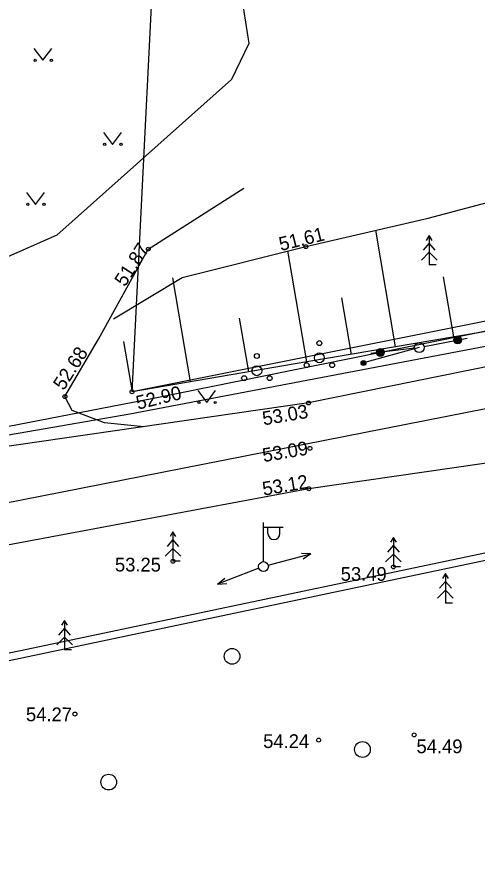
# Model space of a CAD drawing. Extents: x 640836 to 641902, y 6456216 to 6457208.
# Drawn here: x 641265.76 to 641289.22, y 6456682.95 to 6456725.64 of the extents above; entities that cross this region are included whole.
import ezdxf

# ---------------------------------------------------------------- set-up
doc = ezdxf.new("R2010")
doc.units = 0
for name, color, linetype in [('HALJASTUS', 7, 'Continuous'), ('KORGUS', 7, 'Continuous'), ('KPKAABEL', 7, 'Continuous'), ('KTRASS', 7, 'Continuous'), ('MOOTPIIR', 7, 'Continuous'), ('MPOHULIIN', 7, 'Continuous'), ('PIIR', 7, 'Continuous'), ('POST', 7, 'Continuous'), ('PUU', 7, 'Continuous'), ('RAJATIS', 7, 'Continuous'), ('RELJEEF', 7, 'Continuous'), ('SIOHULIIN', 7, 'Continuous'), ('TEE', 7, 'Continuous')]:
    doc.layers.add(name, color=color, linetype=linetype)

msp = doc.modelspace()

# ---------------------------------------------------------------- linework, layer by layer
at = {"layer": 'HALJASTUS'}
for p, q in [((641266.634, 6456724.029), (641267.098, 6456723.422)), ((641267.098, 6456723.422), (641267.543, 6456724.029)), ((641270.18, 6456719.75), (641270.644, 6456719.143)), ((641270.644, 6456719.143), (641271.089, 6456719.75)), ((641266.261, 6456716.695), (641266.724, 6456716.088)), ((641266.724, 6456716.088), (641267.17, 6456716.695)), ((641274.978, 6456706.608), (641275.441, 6456706.001)), ((641275.441, 6456706.001), (641275.887, 6456706.608))]:
    msp.add_line(p, q, dxfattribs=at)
for centre, radius in [((641266.697, 6456723.422), 0.055), ((641267.525, 6456723.422), 0.055), ((641270.243, 6456719.143), 0.055), ((641271.072, 6456719.143), 0.055), ((641266.323, 6456716.088), 0.055), ((641267.152, 6456716.088), 0.055), ((641275.04, 6456706.001), 0.055), ((641275.869, 6456706.001), 0.055), ((641276.729, 6456693.077), 0.4), ((641283.369, 6456688.332), 0.4), ((641270.445, 6456686.671), 0.4)]:
    msp.add_circle(centre, radius, dxfattribs=at)
at = {"layer": 'KORGUS'}
for centre in [(641272.458, 6456713.806), (641280.486, 6456713.935), (641271.633, 6456706.546), (641268.214, 6456706.301), (641280.62, 6456705.976), (641280.692, 6456703.665), (641280.639, 6456701.61), (641273.719, 6456697.919), (641284.949, 6456697.631), (641268.723, 6456690.137), (641286.003, 6456689.074), (641281.139, 6456688.809)]:
    msp.add_circle(centre, 0.1, dxfattribs=at)
at = {"layer": 'KPKAABEL'}
msp.add_lwpolyline([(641159.344, 6456614.322), (641175.108, 6456634.934), (641178.313, 6456639.125), (641195.836, 6456662.992), (641214.274, 6456686.161), (641221.419, 6456692.421), (641228.06, 6456696.144), (641233.36, 6456698.085), (641250.916, 6456701.854), (641271.525, 6456705.43), (641305.335, 6456711.858), (641326.94, 6456716.149), (641351.867, 6456721.349), (641367.465, 6456725.08), (641383.363, 6456729.465), (641393.017, 6456733.731), (641403.468, 6456739.034), (641405.501, 6456741.697), (641406.378, 6456745.4), (641406.448, 6456751.351)], dxfattribs=at)
at = {"layer": 'KTRASS'}
msp.add_lwpolyline([(641470.598, 6456711.083), (641426.267, 6456709.065), (641366.74, 6456720.838), (641235.163, 6456694.967), (641225.381, 6456691.616), (641219.747, 6456687.699), (641212.379, 6456679.97), (641168.045, 6456622.056), (641131.865, 6456576.61), (641055.342, 6456480.633)], dxfattribs=at)
at = {"layer": 'MOOTPIIR'}
msp.add_lwpolyline([(641424.055, 6456738.371), (641403.678, 6456739.191), (641371.436, 6456726.467), (641271.633, 6456706.546), (641273.152, 6456736.704), (641232.871, 6456737.559), (641226.618, 6456713.853), (641190.032, 6456664.71), (641129.713, 6456582.64), (641073.78, 6456511.07), (641050.403, 6456481.306), (641061.195, 6456474.454), (641084.247, 6456502.849), (641144.882, 6456578.121), (641176.719, 6456617.249), (641232.294, 6456685.898), (641365.895, 6456714.022), (641401.374, 6456684.122), (641395.041, 6456499.752), (641395.28, 6456271.074), (641395.28, 6456264.657), (641377.883, 6456256.768), (641421.364, 6456237.404)], dxfattribs=at)
at = {"layer": 'MPOHULIIN'}
for p, q in [((641278.569, 6456697.711), (641280.743, 6456698.291)), ((641280.743, 6456698.291), (641280.269, 6456698.32)), ((641280.743, 6456698.291), (641280.345, 6456698.031)), ((641278.328, 6456697.646), (641278.328, 6456697.646)), ((641278.328, 6456697.646), (641278.328, 6456697.646)), ((641278.094, 6456697.557), (641275.991, 6456696.758)), ((641275.991, 6456696.758), (641276.36, 6456697.057)), ((641275.991, 6456696.758), (641276.466, 6456696.778))]:
    msp.add_line(p, q, dxfattribs=at)
at = {"layer": 'PIIR'}
msp.add_lwpolyline([(641167.96, 6456805.77), (641153.45, 6456779.84), (641171.53, 6456775.1), (641198.05, 6456786.73), (641201.18, 6456786.04), (641238.09, 6456728.7), (641226.48, 6456713.17), (641246.84, 6456701.22), (641272.72, 6456706.22), (641371.55, 6456726.22), (641403.74, 6456738.9), (641405.52, 6456744.08), (641410.59, 6456950.93)], dxfattribs=at)
msp.add_lwpolyline([(641401.57, 6456684.53), (641367.19, 6456714.64), (641232.18, 6456686.26), (641058.95, 6456472.32), (641067.56, 6456467.83), (641117.3, 6456449.95), (641149.84, 6456438.05), (641196.51, 6456421.16), (641219.71, 6456463.11), (641328.48, 6456490.08), (641395.61, 6456499.51)], close=True, dxfattribs=at)
at = {"layer": 'POST'}
for p, q in [((641278.328, 6456697.896), (641278.328, 6456699.896)), ((641278.328, 6456699.646), (641279.328, 6456699.646)), ((641278.554, 6456699.325), (641278.554, 6456699.646)), ((641279.167, 6456699.325), (641279.167, 6456699.646)), ((641278.328, 6456697.646), (641278.328, 6456697.646))]:
    msp.add_line(p, q, dxfattribs=at)
for centre, radius in [((641286.26, 6456708.796), 0.25), ((641283.424, 6456708.014), 0.125), ((641283.424, 6456708.014), 0.105), ((641283.424, 6456708.014), 0.0851), ((641283.424, 6456708.014), 0.0651), ((641283.424, 6456708.014), 0.0451), ((641283.424, 6456708.014), 0.0251), ((641283.424, 6456708.014), 0.00511), ((641278.328, 6456697.646), 0.25)]:
    msp.add_circle(centre, radius, dxfattribs=at)
msp.add_arc((641278.861, 6456699.325), 0.306, 180, 0, dxfattribs=at)
at = {"layer": 'PUU'}
for p, q in [((641286.77, 6456714.504), (641286.62, 6456714.254)), ((641286.92, 6456714.254), (641286.77, 6456714.504)), ((641286.77, 6456714.504), (641286.77, 6456713.004)), ((641286.77, 6456714.104), (641286.47, 6456713.754)), ((641287.07, 6456713.754), (641286.77, 6456714.104)), ((641286.77, 6456713.654), (641286.37, 6456713.254)), ((641287.17, 6456713.254), (641286.77, 6456713.654)), ((641287.13, 6456713.004), (641286.77, 6456713.004)), ((641273.719, 6456699.419), (641273.569, 6456699.169)), ((641273.869, 6456699.169), (641273.719, 6456699.419)), ((641273.719, 6456699.419), (641273.719, 6456697.919)), ((641273.719, 6456699.019), (641273.419, 6456698.669)), ((641274.019, 6456698.669), (641273.719, 6456699.019)), ((641284.949, 6456699.131), (641284.799, 6456698.881)), ((641285.099, 6456698.881), (641284.949, 6456699.131)), ((641284.949, 6456699.131), (641284.949, 6456697.631)), ((641273.719, 6456698.569), (641273.319, 6456698.169)), ((641274.119, 6456698.169), (641273.719, 6456698.569)), ((641284.949, 6456698.731), (641284.649, 6456698.381)), ((641285.249, 6456698.381), (641284.949, 6456698.731)), ((641284.949, 6456698.281), (641284.549, 6456697.881)), ((641285.349, 6456697.881), (641284.949, 6456698.281)), ((641274.079, 6456697.919), (641273.719, 6456697.919)), ((641285.309, 6456697.631), (641284.949, 6456697.631)), ((641287.598, 6456697.289), (641287.448, 6456697.039)), ((641287.748, 6456697.039), (641287.598, 6456697.289)), ((641287.598, 6456697.289), (641287.598, 6456695.789)), ((641287.598, 6456696.889), (641287.298, 6456696.539)), ((641287.898, 6456696.539), (641287.598, 6456696.889)), ((641287.598, 6456696.439), (641287.198, 6456696.039)), ((641287.998, 6456696.039), (641287.598, 6456696.439)), ((641287.958, 6456695.789), (641287.598, 6456695.789)), ((641268.196, 6456694.908), (641268.046, 6456694.658)), ((641268.346, 6456694.658), (641268.196, 6456694.908)), ((641268.196, 6456694.908), (641268.196, 6456693.408)), ((641268.196, 6456694.508), (641267.896, 6456694.158)), ((641268.496, 6456694.158), (641268.196, 6456694.508)), ((641268.196, 6456694.058), (641267.796, 6456693.658)), ((641268.596, 6456693.658), (641268.196, 6456694.058)), ((641268.556, 6456693.408), (641268.196, 6456693.408))]:
    msp.add_line(p, q, dxfattribs=at)
for centre, radius in [((641281.175, 6456709.025), 0.125), ((641277.991, 6456708.366), 0.125), ((641281.175, 6456708.275), 0.25), ((641277.991, 6456707.616), 0.25), ((641280.525, 6456707.9), 0.125), ((641281.825, 6456707.9), 0.125), ((641277.341, 6456707.241), 0.125), ((641278.641, 6456707.241), 0.125)]:
    msp.add_circle(centre, radius, dxfattribs=at)
at = {"layer": 'RAJATIS'}
msp.add_line((641286.26, 6456708.796), (641283.424, 6456708.014), dxfattribs=at)
at = {"layer": 'RELJEEF'}
for p, q in [((641285.059, 6456708.834), (641284.052, 6456714.767)), ((641280.532, 6456708.066), (641279.566, 6456713.72)), ((641274.617, 6456707.056), (641273.712, 6456712.355)), ((641288.016, 6456709.336), (641287.497, 6456712.397)), ((641282.803, 6456708.451), (641282.315, 6456711.327)), ((641277.575, 6456707.561), (641277.107, 6456710.299)), ((641271.66, 6456706.551), (641271.223, 6456709.111))]:
    msp.add_line(p, q, dxfattribs=at)
for points in [[(641270.687, 6456710.265), (641274.192, 6456712.364), (641280.486, 6456713.935), (641286.717, 6456715.389), (641298.547, 6456718.532), (641306.693, 6456720.572), (641307.764, 6456717.173), (641320.254, 6456720.815), (641329.983, 6456723.786)], [(641296.889, 6456710.842), (641280.532, 6456708.066), (641271.633, 6456706.546)]]:
    msp.add_lwpolyline(points, dxfattribs=at)
at = {"layer": 'SIOHULIIN'}
for p, q in [((641286.506, 6456708.844), (641288.705, 6456709.277)), ((641286.012, 6456708.765), (641283.789, 6456708.488)), ((641286.26, 6456708.796), (641286.26, 6456708.796)), ((641286.26, 6456708.796), (641286.26, 6456708.796))]:
    msp.add_line(p, q, dxfattribs=at)
for centre, radius in [((641288.218, 6456709.181), 0.199), ((641288.218, 6456709.181), 0.19), ((641288.218, 6456709.181), 0.18), ((641288.218, 6456709.181), 0.171), ((641288.218, 6456709.181), 0.162), ((641288.218, 6456709.181), 0.152), ((641288.218, 6456709.181), 0.143), ((641288.218, 6456709.181), 0.133), ((641288.218, 6456709.181), 0.124), ((641288.218, 6456709.181), 0.114), ((641288.218, 6456709.181), 0.105), ((641288.218, 6456709.181), 0.0953), ((641288.218, 6456709.181), 0.0858), ((641288.218, 6456709.181), 0.0763), ((641288.218, 6456709.181), 0.0669), ((641288.218, 6456709.181), 0.0574), ((641288.218, 6456709.181), 0.0479), ((641288.218, 6456709.181), 0.0385), ((641288.218, 6456709.181), 0.029), ((641288.218, 6456709.181), 0.0195), ((641288.218, 6456709.181), 0.0101), ((641288.218, 6456709.181), 0.00061), ((641284.281, 6456708.549), 0.199), ((641284.281, 6456708.549), 0.19), ((641284.281, 6456708.549), 0.18), ((641284.281, 6456708.549), 0.171), ((641284.281, 6456708.549), 0.162), ((641284.281, 6456708.549), 0.152), ((641284.281, 6456708.549), 0.143), ((641284.281, 6456708.549), 0.133), ((641284.281, 6456708.549), 0.124), ((641284.281, 6456708.549), 0.114), ((641284.281, 6456708.549), 0.105), ((641284.281, 6456708.549), 0.0953), ((641284.281, 6456708.549), 0.0858), ((641284.281, 6456708.549), 0.0763), ((641284.281, 6456708.549), 0.0669), ((641284.281, 6456708.549), 0.0574), ((641284.281, 6456708.549), 0.0479), ((641284.281, 6456708.549), 0.0385), ((641284.281, 6456708.549), 0.029), ((641284.281, 6456708.549), 0.0195), ((641284.281, 6456708.549), 0.0101), ((641284.281, 6456708.549), 0.00061)]:
    msp.add_circle(centre, radius, dxfattribs=at)
at = {"layer": 'TEE'}
for points in [[(641274.824, 6456742.177), (641273.152, 6456736.704), (641276.984, 6456728.09), (641277.578, 6456724.28), (641276.694, 6456722.448), (641267.8, 6456714.528), (641265.032, 6456713.305)], [(641272.458, 6456713.806), (641277.329, 6456716.907)], [(641272.229, 6456704.762), (641270.239, 6456704.972), (641268.578, 6456705.598), (641268.214, 6456706.301), (641269.932, 6456709.22), (641272.458, 6456713.806)], [(641296.555, 6456709.253), (641295.541, 6456708.998), (641280.62, 6456705.976), (641263.255, 6456703.463), (641250.839, 6456701.173), (641237.688, 6456697.469), (641230.778, 6456694.491), (641224.673, 6456691.245), (641220.288, 6456688.372), (641216.115, 6456684.985), (641207.923, 6456676.563)], [(641296.731, 6456703.934), (641280.639, 6456701.61), (641264.263, 6456698.545), (641250.948, 6456696.181), (641239.899, 6456693.443), (641227.376, 6456687.205), (641224.209, 6456685.687), (641219.635, 6456681.563), (641214.911, 6456676.895), (641211.813, 6456673.64), (641203.602, 6456663.267), (641194.419, 6456651.294), (641185.891, 6456640.164), (641177.428, 6456629.008)]]:
    msp.add_lwpolyline(points, dxfattribs=at)

# ---------------------------------------------------------------- texts
at = {"layer": 'KORGUS'}
for s, rotation, p in [('51.61', 13.7016, (641279.212, 6456713.71)), ('51.87', 57.2626, (641271.277, 6456711.857)), ('52.68', 57.2626, (641268.153, 6456706.576)), ('52.90', 13.7016, (641271.933, 6456705.63)), ('53.03', 9.6071, (641278.334, 6456704.833)), ('53.09', 9.6071, (641278.334, 6456702.961)), ('53.12', 9.6071, (641278.334, 6456701.253)), ('53.25', 359.9581, (641270.763, 6456697.396)), ('53.49', 359.9581, (641282.261, 6456696.921)), ('54.27', 359.9581, (641266.231, 6456689.772)), ('54.24', 359.9581, (641278.312, 6456688.408)), ('54.49', 359.9581, (641286.122, 6456688.143))]:
    msp.add_text(s, height=0.7, rotation=rotation, dxfattribs=at).set_placement(p)

doc.saveas('drawing.dxf')
